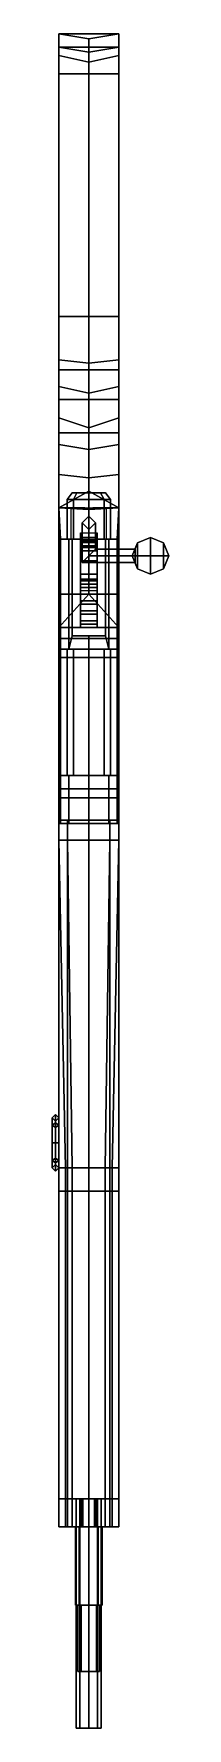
# Model space of a CAD drawing. Extents: x -0.2 to 0.5, y -10.2 to 0.
import ezdxf

# ---------------------------------------------------------------- set-up
doc = ezdxf.new("R2010")
doc.units = 0
doc.layers.add('RIFLE_MAS', color=7, linetype='CONTINUOUS')

msp = doc.modelspace()

# ---------------------------------------------------------------- linework, layer by layer
at = {"layer": 'RIFLE_MAS'}
for points in [[(-0.18, -0.16, -1.65), (-0.18, -1.73, -0.34), (-0.18, -0.03, -0.62), (-0.18, -0.11, -1.57)], [(-0.18, -0.11, -1.57), (-0.18, -0.03, -0.62), (0.18, -0.03, -0.62), (0.18, -0.11, -1.57)], [(-0.18, -0.03, -0.62), (0, -0.06, -0.57), (0, -0.06, -0.57), (0.18, -0.03, -0.62)], [(-0.18, -1.73, -0.34), (0, -1.73, -0.31), (0, -0.06, -0.57), (-0.18, -0.03, -0.62)], [(0, -1.73, -0.31), (0.18, -1.73, -0.34), (0.18, -0.03, -0.62), (0, -0.06, -0.57)], [(0.18, -1.73, -0.34), (0.18, -0.16, -1.65), (0.18, -0.11, -1.57), (0.18, -0.03, -0.62)], [(0, -0.2, -1.75), (-0.18, -0.16, -1.65), (-0.18, -0.11, -1.57), (0, -0.14, -1.68)], [(0.18, -0.11, -1.57), (0, -0.14, -1.68), (-0.18, -0.11, -1.57), (0.18, -0.11, -1.57)], [(-0.18, -0.27, -1.71), (-0.18, -1.99, -0.32), (-0.18, -1.73, -0.34), (-0.18, -0.16, -1.65)], [(0, -0.27, -1.77), (-0.18, -0.27, -1.71), (-0.18, -0.16, -1.65), (0, -0.2, -1.75)], [(0.18, -0.16, -1.65), (0, -0.2, -1.75), (0, -0.14, -1.68), (0.18, -0.11, -1.57)], [(0.18, -0.27, -1.71), (0, -0.27, -1.77), (0, -0.2, -1.75), (0.18, -0.16, -1.65)], [(0.18, -1.99, -0.32), (0.18, -0.27, -1.71), (0.18, -0.16, -1.65), (0.18, -1.73, -0.34)], [(-0.18, -2.05, -0.94), (-0.18, -2.15, -0.45), (-0.18, -1.99, -0.32), (-0.18, -0.27, -1.71)], [(0, -2.05, -1), (-0.18, -2.05, -0.94), (-0.18, -0.27, -1.71), (0, -0.27, -1.77)], [(0.18, -2.05, -0.94), (0, -2.05, -1), (0, -0.27, -1.77), (0.18, -0.27, -1.71)], [(0.18, -2.15, -0.45), (0.18, -2.05, -0.94), (0.18, -0.27, -1.71), (0.18, -1.99, -0.32)], [(-0.18, -1.99, -0.32), (0, -2.01, -0.29), (0, -1.73, -0.31), (-0.18, -1.73, -0.34)], [(0, -2.01, -0.29), (0.18, -1.99, -0.32), (0.18, -1.73, -0.34), (0, -1.73, -0.31)], [(-0.18, -2.15, -0.45), (0, -2.19, -0.41), (0, -2.01, -0.29), (-0.18, -1.99, -0.32)], [(0, -2.19, -0.41), (0.18, -2.15, -0.45), (0.18, -1.99, -0.32), (0, -2.01, -0.29)], [(-0.18, -2.34, -0.94), (-0.18, -2.23, -0.45), (-0.18, -2.15, -0.45), (-0.18, -2.05, -0.94)], [(0, -2.4, -0.97), (-0.18, -2.34, -0.94), (-0.18, -2.05, -0.94), (0, -2.05, -1)], [(0.18, -2.34, -0.94), (0, -2.4, -0.97), (0, -2.05, -1), (0.18, -2.05, -0.94)], [(0.18, -2.23, -0.45), (0.18, -2.34, -0.94), (0.18, -2.05, -0.94), (0.18, -2.15, -0.45)], [(-0.18, -2.23, -0.45), (0, -2.23, -0.41), (0, -2.19, -0.41), (-0.18, -2.15, -0.45)], [(-0.18, -2.68, -0.68), (-0.18, -2.43, -0.39), (-0.18, -2.23, -0.45), (-0.18, -2.5, -0.77)], [(-0.18, -2.5, -0.77), (-0.18, -2.23, -0.45), (-0.18, -2.23, -0.45), (-0.18, -2.34, -0.94)], [(-0.18, -2.43, -0.39), (0, -2.43, -0.33), (0, -2.23, -0.41), (-0.18, -2.23, -0.45)], [(0, -2.23, -0.41), (0.18, -2.23, -0.45), (0.18, -2.15, -0.45), (0, -2.19, -0.41)], [(0, -2.43, -0.33), (0.18, -2.43, -0.39), (0.18, -2.23, -0.45), (0, -2.23, -0.41)], [(0.18, -2.43, -0.39), (0.18, -2.68, -0.68), (0.18, -2.5, -0.77), (0.18, -2.23, -0.45)], [(0.18, -2.23, -0.45), (0.18, -2.5, -0.77), (0.18, -2.34, -0.94), (0.18, -2.23, -0.45)], [(0, -2.53, -0.8), (-0.18, -2.5, -0.77), (-0.18, -2.34, -0.94), (0, -2.4, -0.97)], [(0.18, -2.5, -0.77), (0, -2.53, -0.8), (0, -2.4, -0.97), (0.18, -2.34, -0.94)], [(-0.18, -2.88, -0.63), (-0.18, -2.88, -0.14), (-0.18, -2.43, -0.39), (-0.18, -2.68, -0.68)], [(-0.18, -2.88, -0.14), (0, -2.78, -0.16), (0, -2.43, -0.33), (-0.18, -2.43, -0.39)], [(0, -2.78, -0.16), (0.18, -2.88, -0.14), (0.18, -2.43, -0.39), (0, -2.43, -0.33)], [(0.18, -2.88, -0.14), (0.18, -2.88, -0.63), (0.18, -2.68, -0.68), (0.18, -2.43, -0.39)], [(0, -2.7, -0.71), (-0.18, -2.68, -0.68), (-0.18, -2.5, -0.77), (0, -2.53, -0.8)], [(0.18, -2.68, -0.68), (0, -2.7, -0.71), (0, -2.53, -0.8), (0.18, -2.5, -0.77)], [(0, -2.89, -0.67), (-0.18, -2.88, -0.63), (-0.18, -2.68, -0.68), (0, -2.7, -0.71)], [(0.18, -2.88, -0.63), (0, -2.89, -0.67), (0, -2.7, -0.71), (0.18, -2.68, -0.68)], [(-0.18, -2.88, -0.14), (0.18, -2.88, -0.14), (0, -2.78, -0.16), (-0.18, -2.88, -0.14)], [(-0.092, -2.83, -0.112), (-0.13, -2.83, -0.02), (-0.1, -2.79, -0.02), (-0.071, -2.79, -0.091)], [(-0.13, -2.83, -0.02), (-0.092, -2.83, 0.072), (-0.071, -2.79, 0.051), (-0.1, -2.79, -0.02)], [(-0.092, -2.83, 0.072), (-0.13, -2.83, -0.02), (-0.13, -3.07, -0.02), (-0.092, -3.07, 0.072)], [(-0.13, -2.83, -0.02), (-0.092, -2.83, -0.112), (-0.092, -3.07, -0.112), (-0.13, -3.07, -0.02)], [(-0.071, -2.79, -0.091), (-0.1, -2.79, -0.02), (-0.071, -2.79, 0.051), (0, -2.79, -0.12)], [(0, -2.83, -0.15), (-0.092, -2.83, -0.112), (-0.071, -2.79, -0.091), (0, -2.79, -0.12)], [(-0.092, -2.83, 0.072), (0, -2.83, 0.11), (0, -2.79, 0.08), (-0.071, -2.79, 0.051)], [(0, -2.83, 0.11), (-0.092, -2.83, 0.072), (-0.092, -3.07, 0.072), (0, -3.07, 0.11)], [(-0.092, -2.83, -0.112), (0, -2.83, -0.15), (0, -3.07, -0.15), (-0.092, -3.07, -0.112)], [(0, -2.79, -0.12), (-0.071, -2.79, 0.051), (0, -2.79, 0.08), (0.071, -2.79, -0.091)], [(0.092, -2.83, -0.112), (0, -2.83, -0.15), (0, -2.79, -0.12), (0.071, -2.79, -0.091)], [(0, -2.83, 0.11), (0.092, -2.83, 0.072), (0.071, -2.79, 0.051), (0, -2.79, 0.08)], [(0.071, -2.79, -0.091), (0, -2.79, 0.08), (0.071, -2.79, 0.051), (0.1, -2.79, -0.02)], [(0.092, -2.83, 0.072), (0, -2.83, 0.11), (0, -3.07, 0.11), (0.092, -3.07, 0.072)], [(0, -2.83, -0.15), (0.092, -2.83, -0.112), (0.092, -3.07, -0.112), (0, -3.07, -0.15)], [(0.13, -2.83, -0.02), (0.092, -2.83, -0.112), (0.071, -2.79, -0.091), (0.1, -2.79, -0.02)], [(0.092, -2.83, 0.072), (0.13, -2.83, -0.02), (0.1, -2.79, -0.02), (0.071, -2.79, 0.051)], [(0.13, -2.83, -0.02), (0.092, -2.83, 0.072), (0.092, -3.07, 0.072), (0.13, -3.07, -0.02)], [(0.092, -2.83, -0.112), (0.13, -2.83, -0.02), (0.13, -3.07, -0.02), (0.092, -3.07, -0.112)], [(-0.18, -3.5, -0.14), (-0.18, -3.6, -0.08), (-0.18, -2.88, -0.08), (-0.18, -2.88, -0.14)], [(-0.17, -3.07, -0.08), (-0.18, -2.88, -0.08), (-0.18, -4.76, -0.08), (-0.17, -4.76, -0.08)], [(-0.105, -3.07, -0.08), (-0.105, -2.88, -0.08), (-0.18, -2.88, -0.08), (-0.17, -3.07, -0.08)], [(-0.105, -2.88, -0.08), (-0.092, -2.88, -0.112), (-0.18, -2.88, -0.14), (-0.18, -2.88, -0.08)], [(-0.092, -2.88, -0.112), (-0.024, -2.88, -0.14), (-0.18, -2.88, -0.14)], [(-0.18, -3.4, -0.56), (-0.18, -3.5, -0.14), (-0.18, -2.88, -0.14), (-0.18, -2.88, -0.63)], [(0, -3.4, -0.59), (-0.18, -3.4, -0.56), (-0.18, -2.88, -0.63), (0, -2.89, -0.67)], [(-0.04, -3.21, 0.27), (0, -3.17, 0.31), (0, -2.93, 0.31), (-0.04, -2.97, 0.27)], [(0, -2.93, 0.11), (-0.04, -2.97, 0.08), (-0.04, -2.97, 0.27), (0, -2.93, 0.31)], [(0.18, -3.4, -0.56), (0, -3.4, -0.59), (0, -2.89, -0.67), (0.18, -2.88, -0.63)], [(0, -3.17, 0.31), (0.04, -3.13, 0.27), (0.04, -2.97, 0.27), (0, -2.93, 0.31)], [(0.04, -2.97, 0.08), (0, -2.93, 0.11), (0, -2.93, 0.31), (0.04, -2.97, 0.27)], [(0.092, -2.88, -0.112), (0.18, -2.88, -0.14), (0.024, -2.88, -0.14)], [(0.18, -2.88, -0.08), (0.18, -2.88, -0.14), (0.092, -2.88, -0.112), (0.105, -2.88, -0.08)], [(0.17, -3.07, -0.08), (0.18, -2.88, -0.08), (0.105, -2.88, -0.08), (0.105, -3.07, -0.08)], [(0.18, -2.88, -0.08), (0.17, -3.07, -0.08), (0.17, -4.76, -0.08), (0.18, -4.76, -0.08)], [(0.18, -3.6, -0.08), (0.18, -3.5, -0.14), (0.18, -2.88, -0.14), (0.18, -2.88, -0.08)], [(0.18, -3.5, -0.14), (0.18, -3.4, -0.56), (0.18, -2.88, -0.63), (0.18, -2.88, -0.14)], [(-0.05, -3.06, -0.62), (-0.05, -3.03, -0.62), (-0.05, -3.08, -0.69), (-0.05, -3.11, -0.69)], [(-0.05, -3.08, -0.69), (-0.05, -3.03, -0.62), (0.05, -3.03, -0.62), (0.05, -3.08, -0.69)], [(0, -3.17, 0.23), (-0.04, -3.21, 0.27), (-0.04, -2.97, 0.27), (0, -3.01, 0.23)], [(-0.04, -2.97, 0.08), (0, -3.01, 0.11), (0, -3.01, 0.23), (-0.04, -2.97, 0.27)], [(0.04, -3.13, 0.27), (0, -3.17, 0.23), (0, -3.01, 0.23), (0.04, -2.97, 0.27)], [(0, -3.01, 0.11), (0.04, -2.97, 0.08), (0.04, -2.97, 0.27), (0, -3.01, 0.23)], [(0.05, -3.08, -0.69), (0.05, -3.03, -0.62), (0.05, -3.06, -0.62), (0.05, -3.11, -0.69)], [(-0.12, -3.07, 0.09), (-0.17, -3.07, -0.02), (-0.17, -3.73, -0.02), (-0.12, -3.73, 0.09)], [(-0.17, -3.07, -0.02), (-0.17, -3.07, -0.08), (-0.17, -4.76, -0.08), (-0.17, -4.78, -0.02)], [(-0.092, -3.07, 0.072), (-0.13, -3.07, -0.02), (-0.17, -3.07, -0.02), (-0.12, -3.07, 0.09)], [(-0.13, -3.07, -0.02), (-0.105, -3.07, -0.08), (-0.17, -3.07, -0.08), (-0.17, -3.07, -0.02)], [(-0.1, -3.07, 0.099), (-0.12, -3.07, 0.09), (-0.12, -3.73, 0.09), (-0.1, -3.65, 0.099)], [(0, -3.07, 0.11), (-0.092, -3.07, 0.072), (-0.12, -3.07, 0.09), (0, -3.07, 0.14)], [(0.1, -3.07, 0.21), (-0.1, -3.07, 0.21), (-0.1, -3.65, 0.21), (0.1, -3.65, 0.21)], [(-0.1, -3.07, 0.21), (-0.1, -3.07, 0.099), (-0.1, -3.65, 0.099), (-0.1, -3.65, 0.21)], [(0, -3.07, 0.14), (-0.1, -3.07, 0.099), (-0.1, -3.07, 0.21), (0.1, -3.07, 0.21)], [(0.05, -3.11, -0.69), (0.05, -3.06, -0.62), (-0.05, -3.06, -0.62), (-0.05, -3.11, -0.69)], [(-0.05, -3.09, -0.72), (-0.05, -3.08, -0.69), (0.05, -3.08, -0.69), (0.05, -3.09, -0.72)], [(-0.05, -3.11, -0.69), (-0.05, -3.08, -0.69), (-0.05, -3.09, -0.72), (-0.05, -3.12, -0.72)], [(-0.05, -3.12, -0.72), (-0.05, -3.09, -0.72), (-0.05, -3.11, -0.8), (-0.05, -3.14, -0.8)], [(-0.05, -3.11, -0.8), (-0.05, -3.09, -0.72), (0.05, -3.09, -0.72), (0.05, -3.11, -0.8)], [(-0.05, -3.14, -0.8), (-0.05, -3.11, -0.8), (-0.05, -3.2, -0.86), (-0.05, -3.2, -0.84)], [(-0.05, -3.2, -0.86), (-0.05, -3.11, -0.8), (0.05, -3.11, -0.8), (0.05, -3.2, -0.86)], [(0.05, -3.12, -0.72), (0.05, -3.11, -0.69), (-0.05, -3.11, -0.69), (-0.05, -3.12, -0.72)], [(0.05, -3.14, -0.8), (0.05, -3.12, -0.72), (-0.05, -3.12, -0.72), (-0.05, -3.14, -0.8)], [(0.05, -3.2, -0.84), (0.05, -3.14, -0.8), (-0.05, -3.14, -0.8), (-0.05, -3.2, -0.84)], [(0.092, -3.07, 0.072), (0, -3.07, 0.11), (0, -3.07, 0.14), (0.12, -3.07, 0.09)], [(0.1, -3.07, 0.099), (0, -3.07, 0.14), (0, -3.07, 0.14), (0.1, -3.07, 0.21)], [(0.277, -3.17, 0.31), (0.277, -3.13, 0.27), (0.04, -3.13, 0.27), (0, -3.17, 0.31)], [(0.277, -3.13, 0.27), (0.277, -3.17, 0.23), (0, -3.17, 0.23), (0.04, -3.13, 0.27)], [(0.05, -3.09, -0.72), (0.05, -3.08, -0.69), (0.05, -3.11, -0.69), (0.05, -3.12, -0.72)], [(0.05, -3.11, -0.8), (0.05, -3.09, -0.72), (0.05, -3.12, -0.72), (0.05, -3.14, -0.8)], [(0.05, -3.2, -0.86), (0.05, -3.11, -0.8), (0.05, -3.14, -0.8), (0.05, -3.2, -0.84)], [(0.13, -3.07, -0.02), (0.092, -3.07, 0.072), (0.12, -3.07, 0.09), (0.17, -3.07, -0.02)], [(0.12, -3.07, 0.09), (0.1, -3.07, 0.099), (0.1, -3.65, 0.099), (0.12, -3.73, 0.09)], [(0.1, -3.07, 0.099), (0.1, -3.07, 0.21), (0.1, -3.65, 0.21), (0.1, -3.65, 0.099)], [(0.17, -3.07, -0.02), (0.17, -3.07, -0.08), (0.105, -3.07, -0.08), (0.13, -3.07, -0.02)], [(0.17, -3.07, -0.02), (0.12, -3.07, 0.09), (0.12, -3.73, 0.09), (0.17, -3.73, -0.02)], [(0.17, -3.07, -0.08), (0.17, -3.07, -0.02), (0.17, -4.78, -0.02), (0.17, -4.76, -0.08)], [(0.26, -3.17, 0.27), (0.292, -3.092, 0.27), (0.292, -3.17, 0.192), (0.26, -3.17, 0.27)], [(0.26, -3.17, 0.27), (0.292, -3.17, 0.348), (0.292, -3.092, 0.27), (0.26, -3.17, 0.27)], [(0.292, -3.092, 0.27), (0.37, -3.06, 0.27), (0.37, -3.17, 0.16), (0.292, -3.17, 0.192)], [(0.292, -3.17, 0.348), (0.37, -3.17, 0.38), (0.37, -3.06, 0.27), (0.292, -3.092, 0.27)], [(0.37, -3.06, 0.27), (0.448, -3.092, 0.27), (0.448, -3.17, 0.192), (0.37, -3.17, 0.16)], [(0.37, -3.17, 0.38), (0.448, -3.17, 0.348), (0.448, -3.092, 0.27), (0.37, -3.06, 0.27)], [(0.448, -3.092, 0.27), (0.48, -3.17, 0.27), (0.48, -3.17, 0.27), (0.448, -3.17, 0.192)], [(0.448, -3.17, 0.348), (0.48, -3.17, 0.27), (0.48, -3.17, 0.27), (0.448, -3.092, 0.27)], [(-0.05, -3.2, -0.84), (-0.05, -3.2, -0.86), (-0.05, -3.46, -0.86), (-0.05, -3.44, -0.84)], [(0.05, -3.44, -0.84), (0.05, -3.2, -0.84), (-0.05, -3.2, -0.84), (-0.05, -3.44, -0.84)], [(-0.05, -3.46, -0.86), (-0.05, -3.2, -0.86), (0.05, -3.2, -0.86), (0.05, -3.46, -0.86)], [(0.277, -3.21, 0.27), (0.277, -3.17, 0.31), (0, -3.17, 0.31), (-0.04, -3.21, 0.27)], [(0.277, -3.17, 0.23), (0.277, -3.21, 0.27), (-0.04, -3.21, 0.27), (0, -3.17, 0.23)], [(0.05, -3.46, -0.86), (0.05, -3.2, -0.86), (0.05, -3.2, -0.84), (0.05, -3.44, -0.84)], [(0.26, -3.17, 0.27), (0.292, -3.17, 0.192), (0.292, -3.248, 0.27), (0.26, -3.17, 0.27)], [(0.26, -3.17, 0.27), (0.292, -3.248, 0.27), (0.292, -3.17, 0.348), (0.26, -3.17, 0.27)], [(0.292, -3.17, 0.192), (0.37, -3.17, 0.16), (0.37, -3.28, 0.27), (0.292, -3.248, 0.27)], [(0.292, -3.248, 0.27), (0.37, -3.28, 0.27), (0.37, -3.17, 0.38), (0.292, -3.17, 0.348)], [(0.37, -3.17, 0.16), (0.448, -3.17, 0.192), (0.448, -3.248, 0.27), (0.37, -3.28, 0.27)], [(0.37, -3.28, 0.27), (0.448, -3.248, 0.27), (0.448, -3.17, 0.348), (0.37, -3.17, 0.38)], [(0.448, -3.17, 0.192), (0.48, -3.17, 0.27), (0.48, -3.17, 0.27), (0.448, -3.248, 0.27)], [(0.448, -3.248, 0.27), (0.48, -3.17, 0.27), (0.48, -3.17, 0.27), (0.448, -3.17, 0.348)], [(-0.05, -3.31, -0.81), (-0.05, -3.28, -0.74), (0.05, -3.28, -0.74), (0.05, -3.31, -0.81)], [(-0.05, -3.32, -0.74), (-0.05, -3.28, -0.74), (-0.05, -3.31, -0.81), (-0.05, -3.34, -0.79)], [(-0.05, -3.32, -0.68), (-0.05, -3.28, -0.67), (-0.05, -3.28, -0.74), (-0.05, -3.32, -0.74)], [(-0.05, -3.28, -0.74), (-0.05, -3.28, -0.67), (0.05, -3.28, -0.67), (0.05, -3.28, -0.74)], [(-0.05, -3.28, -0.67), (-0.05, -3.32, -0.57), (0.05, -3.32, -0.57), (0.05, -3.28, -0.67)], [(-0.05, -3.38, -0.57), (-0.05, -3.32, -0.57), (-0.05, -3.28, -0.67), (-0.05, -3.32, -0.68)], [(-0.05, -3.34, -0.79), (-0.05, -3.31, -0.81), (-0.05, -3.36, -0.83), (-0.05, -3.36, -0.82)], [(-0.05, -3.36, -0.83), (-0.05, -3.31, -0.81), (0.05, -3.31, -0.81), (0.05, -3.36, -0.83)], [(0.05, -3.34, -0.79), (0.05, -3.32, -0.74), (-0.05, -3.32, -0.74), (-0.05, -3.34, -0.79)], [(0.05, -3.32, -0.74), (0.05, -3.32, -0.68), (-0.05, -3.32, -0.68), (-0.05, -3.32, -0.74)], [(0.05, -3.32, -0.68), (0.05, -3.38, -0.57), (-0.05, -3.38, -0.57), (-0.05, -3.32, -0.68)], [(0.05, -3.36, -0.82), (0.05, -3.34, -0.79), (-0.05, -3.34, -0.79), (-0.05, -3.36, -0.82)], [(-0.05, -3.36, -0.82), (-0.05, -3.36, -0.83), (0.05, -3.36, -0.83), (0.05, -3.36, -0.82)], [(0.05, -3.31, -0.81), (0.05, -3.28, -0.74), (0.05, -3.32, -0.74), (0.05, -3.34, -0.79)], [(0.05, -3.28, -0.74), (0.05, -3.28, -0.67), (0.05, -3.32, -0.68), (0.05, -3.32, -0.74)], [(0.05, -3.28, -0.67), (0.05, -3.32, -0.57), (0.05, -3.38, -0.57), (0.05, -3.32, -0.68)], [(0.05, -3.36, -0.83), (0.05, -3.31, -0.81), (0.05, -3.34, -0.79), (0.05, -3.36, -0.82)], [(-0.18, -3.6, -0.56), (-0.18, -3.6, -0.24), (-0.18, -3.5, -0.14), (-0.18, -3.4, -0.56)], [(0.18, -3.6, -0.56), (-0.18, -3.6, -0.56), (0, -3.4, -0.59)], [(-0.18, -3.6, -0.56), (-0.18, -3.4, -0.56), (0, -3.4, -0.59)], [(-0.05, -3.44, -0.84), (-0.05, -3.46, -0.86), (-0.05, -3.52, -0.84), (-0.05, -3.5, -0.83)], [(0.05, -3.5, -0.83), (0.05, -3.44, -0.84), (-0.05, -3.44, -0.84), (-0.05, -3.5, -0.83)], [(-0.05, -3.52, -0.84), (-0.05, -3.46, -0.86), (0.05, -3.46, -0.86), (0.05, -3.52, -0.84)], [(0.18, -3.6, -0.56), (0, -3.4, -0.59), (0.18, -3.4, -0.56)], [(0.05, -3.52, -0.84), (0.05, -3.46, -0.86), (0.05, -3.44, -0.84), (0.05, -3.5, -0.83)], [(0.18, -3.6, -0.24), (0.18, -3.6, -0.56), (0.18, -3.4, -0.56), (0.18, -3.5, -0.14)], [(-0.18, -4.76, -0.08), (-0.18, -3.6, -0.08), (-0.18, -3.5, -0.14), (-0.18, -3.6, -0.24)], [(0.05, -3.56, -0.78), (0.05, -3.5, -0.83), (-0.05, -3.5, -0.83), (-0.05, -3.56, -0.78)], [(-0.05, -3.5, -0.83), (-0.05, -3.52, -0.84), (-0.05, -3.58, -0.79), (-0.05, -3.56, -0.78)], [(-0.05, -3.58, -0.79), (-0.05, -3.52, -0.84), (0.05, -3.52, -0.84), (0.05, -3.58, -0.79)], [(-0.05, -3.56, -0.78), (-0.05, -3.58, -0.79), (-0.05, -3.6, -0.73), (-0.05, -3.58, -0.72)], [(0.05, -3.58, -0.72), (0.05, -3.56, -0.78), (-0.05, -3.56, -0.78), (-0.05, -3.58, -0.72)], [(0.05, -3.58, -0.79), (0.05, -3.52, -0.84), (0.05, -3.5, -0.83), (0.05, -3.56, -0.78)], [(0.05, -3.6, -0.73), (0.05, -3.58, -0.79), (0.05, -3.56, -0.78), (0.05, -3.58, -0.72)], [(0.18, -3.6, -0.08), (0.18, -4.76, -0.08), (0.18, -3.6, -0.24), (0.18, -3.5, -0.14)], [(-0.18, -4.76, -0.47), (-0.18, -4.76, -0.08), (-0.18, -3.6, -0.24), (-0.18, -3.6, -0.56)], [(0.18, -3.666, -0.555), (-0.18, -3.666, -0.555), (-0.18, -3.6, -0.56), (0.18, -3.6, -0.56)], [(0.18, -3.78, -0.59), (-0.18, -3.78, -0.59), (-0.18, -3.666, -0.555), (0.18, -3.666, -0.555)], [(-0.18, -4.57, -0.52), (-0.18, -4.625, -0.48), (-0.18, -3.666, -0.555), (-0.18, -3.78, -0.59)], [(-0.12, -3.73, 0.09), (0, -3.73, 0.14), (0, -3.65, 0.14), (-0.1, -3.65, 0.099)], [(0.1, -3.65, 0.099), (0.1, -3.65, 0.21), (-0.1, -3.65, 0.21), (0, -3.65, 0.14)], [(0, -3.65, 0.14), (-0.1, -3.65, 0.21), (-0.1, -3.65, 0.21), (-0.1, -3.65, 0.099)], [(-0.05, -3.58, -0.72), (-0.05, -3.6, -0.73), (-0.05, -3.6, -0.56), (-0.05, -3.58, -0.56)], [(0.05, -3.58, -0.56), (0.05, -3.58, -0.72), (-0.05, -3.58, -0.72), (-0.05, -3.58, -0.56)], [(-0.05, -3.6, -0.73), (-0.05, -3.58, -0.79), (0.05, -3.58, -0.79), (0.05, -3.6, -0.73)], [(-0.05, -3.6, -0.56), (-0.05, -3.6, -0.73), (0.05, -3.6, -0.73), (0.05, -3.6, -0.56)], [(0, -3.73, 0.14), (0.12, -3.73, 0.09), (0.1, -3.65, 0.099), (0, -3.65, 0.14)], [(0.05, -3.6, -0.56), (0.05, -3.6, -0.73), (0.05, -3.58, -0.72), (0.05, -3.58, -0.56)], [(0.18, -4.76, -0.08), (0.18, -4.76, -0.47), (0.18, -3.6, -0.56), (0.18, -3.6, -0.24)], [(0.18, -4.625, -0.48), (0.18, -4.57, -0.52), (0.18, -3.78, -0.59), (0.18, -3.666, -0.555)], [(-0.13, -3.73, -0.02), (-0.17, -3.73, -0.02), (-0.17, -4.49, -0.02), (-0.13, -4.49, -0.02)], [(-0.13, -3.73, -0.02), (-0.092, -3.73, 0.072), (-0.12, -3.73, 0.09), (-0.17, -3.73, -0.02)], [(-0.092, -3.73, 0.072), (-0.13, -3.73, -0.02), (-0.13, -4.49, -0.02), (-0.092, -4.49, 0.072)], [(-0.092, -3.73, 0.072), (0, -3.73, 0.11), (0, -3.73, 0.14), (-0.12, -3.73, 0.09)], [(0, -3.73, 0.11), (-0.092, -3.73, 0.072), (-0.092, -4.49, 0.072), (0, -4.49, 0.11)], [(0.092, -3.73, 0.072), (0, -3.73, 0.11), (0, -4.49, 0.11), (0.092, -4.49, 0.072)], [(0, -3.73, 0.11), (0.092, -3.73, 0.072), (0.12, -3.73, 0.09), (0, -3.73, 0.14)], [(0.13, -3.73, -0.02), (0.092, -3.73, 0.072), (0.092, -4.49, 0.072), (0.13, -4.49, -0.02)], [(0.092, -3.73, 0.072), (0.13, -3.73, -0.02), (0.17, -3.73, -0.02), (0.12, -3.73, 0.09)], [(0.17, -3.73, -0.02), (0.13, -3.73, -0.02), (0.13, -4.49, -0.02), (0.17, -4.49, -0.02)], [(0.18, -4.57, -0.52), (-0.18, -4.57, -0.52), (-0.18, -3.78, -0.59), (0.18, -3.78, -0.59)], [(0.18, -4.625, -0.48), (-0.18, -4.625, -0.48), (-0.18, -4.57, -0.52), (0.18, -4.57, -0.52)], [(-0.12, -4.49, 0.09), (-0.17, -4.49, -0.02), (-0.17, -4.78, -0.02), (-0.12, -4.78, 0.09)], [(-0.092, -4.49, 0.072), (-0.13, -4.49, -0.02), (-0.17, -4.49, -0.02), (-0.12, -4.49, 0.09)], [(0, -4.49, 0.14), (-0.12, -4.49, 0.09), (-0.12, -4.78, 0.09), (0, -4.78, 0.14)], [(0, -4.49, 0.11), (-0.092, -4.49, 0.072), (-0.12, -4.49, 0.09), (0, -4.49, 0.14)], [(0.12, -4.49, 0.09), (0, -4.49, 0.14), (0, -4.78, 0.14), (0.12, -4.78, 0.09)], [(0.092, -4.49, 0.072), (0, -4.49, 0.11), (0, -4.49, 0.14), (0.12, -4.49, 0.09)], [(0.13, -4.49, -0.02), (0.092, -4.49, 0.072), (0.12, -4.49, 0.09), (0.17, -4.49, -0.02)], [(0.17, -4.49, -0.02), (0.12, -4.49, 0.09), (0.12, -4.78, 0.09), (0.17, -4.78, -0.02)], [(0.18, -4.76, -0.47), (-0.18, -4.76, -0.47), (-0.18, -4.625, -0.48), (0.18, -4.625, -0.48)], [(-0.127, -4.88, -0.417), (-0.18, -4.88, -0.29), (-0.18, -4.76, -0.29), (-0.127, -4.76, -0.417)], [(-0.18, -4.88, -0.29), (-0.18, -4.88, 0.01), (-0.18, -4.76, -0.03), (-0.18, -4.76, -0.29)], [(-0.18, -4.88, 0.01), (-0.18, -4.88, 0.01), (-0.18, -4.78, 0.01), (-0.18, -4.76, -0.03)], [(0, -4.76, -0.47), (-0.127, -4.76, -0.417), (-0.18, -4.76, -0.47)], [(-0.127, -4.76, -0.417), (-0.18, -4.76, -0.29), (-0.18, -4.76, -0.47)], [(-0.127, -4.78, 0.137), (-0.18, -4.78, 0.01), (-0.18, -4.88, 0.01), (-0.127, -4.88, 0.137)], [(-0.12, -4.78, 0.09), (-0.17, -4.78, -0.02), (-0.18, -4.78, 0.01), (-0.127, -4.78, 0.137)], [(0, -4.88, -0.47), (-0.127, -4.88, -0.417), (-0.127, -4.76, -0.417), (0, -4.76, -0.47)], [(0, -4.78, 0.19), (-0.127, -4.78, 0.137), (-0.127, -4.88, 0.137), (0, -4.88, 0.19)], [(0, -4.78, 0.14), (-0.12, -4.78, 0.09), (-0.127, -4.78, 0.137), (0, -4.78, 0.19)], [(0.127, -4.88, -0.417), (0, -4.88, -0.47), (0, -4.76, -0.47), (0.127, -4.76, -0.417)], [(0.18, -4.76, -0.47), (0.127, -4.76, -0.417), (0, -4.76, -0.47)], [(0.127, -4.78, 0.137), (0, -4.78, 0.19), (0, -4.88, 0.19), (0.127, -4.88, 0.137)], [(0.12, -4.78, 0.09), (0, -4.78, 0.14), (0, -4.78, 0.19), (0.127, -4.78, 0.137)], [(0.17, -4.78, -0.02), (0.12, -4.78, 0.09), (0.127, -4.78, 0.137), (0.18, -4.78, 0.01)], [(0.18, -4.88, -0.29), (0.127, -4.88, -0.417), (0.127, -4.76, -0.417), (0.18, -4.76, -0.29)], [(0.18, -4.76, -0.47), (0.18, -4.76, -0.29), (0.127, -4.76, -0.417)], [(0.18, -4.78, 0.01), (0.127, -4.78, 0.137), (0.127, -4.88, 0.137), (0.18, -4.88, 0.01)], [(0.18, -4.88, 0.01), (0.18, -4.88, -0.29), (0.18, -4.76, -0.29), (0.18, -4.76, -0.03)], [(0.18, -4.88, 0.01), (0.18, -4.88, 0.01), (0.18, -4.76, -0.03), (0.18, -4.78, 0.01)], [(-0.127, -4.88, 0.137), (-0.18, -4.88, 0.01), (-0.14, -6.85, 0.01), (-0.099, -6.85, 0.109)], [(-0.127, -6.85, -0.297), (-0.18, -6.85, -0.17), (-0.18, -4.88, -0.29), (-0.127, -4.88, -0.417)], [(-0.18, -6.85, -0.17), (-0.14, -6.85, 0.01), (-0.18, -4.88, 0.01), (-0.18, -4.88, -0.29)], [(0, -4.88, 0.19), (-0.127, -4.88, 0.137), (-0.099, -6.85, 0.109), (0, -6.85, 0.15)], [(0, -6.85, -0.35), (-0.127, -6.85, -0.297), (-0.127, -4.88, -0.417), (0, -4.88, -0.47)], [(0.127, -4.88, 0.137), (0, -4.88, 0.19), (0, -6.85, 0.15), (0.099, -6.85, 0.109)], [(0.127, -6.85, -0.297), (0, -6.85, -0.35), (0, -4.88, -0.47), (0.127, -4.88, -0.417)], [(0.18, -4.88, 0.01), (0.127, -4.88, 0.137), (0.099, -6.85, 0.109), (0.14, -6.85, 0.01)], [(0.18, -6.85, -0.17), (0.127, -6.85, -0.297), (0.127, -4.88, -0.417), (0.18, -4.88, -0.29)], [(0.14, -6.85, 0.01), (0.18, -6.85, -0.17), (0.18, -4.88, -0.29), (0.18, -4.88, 0.01)], [(-0.2, -6.58, -0.18), (-0.22, -6.594, -0.166), (-0.22, -6.55, -0.06), (-0.2, -6.53, -0.06)], [(-0.2, -6.53, -0.06), (-0.22, -6.55, -0.06), (-0.22, -6.594, 0.046), (-0.2, -6.58, 0.06)], [(-0.22, -6.594, -0.166), (-0.2, -6.608, -0.152), (-0.2, -6.57, -0.06), (-0.22, -6.55, -0.06)], [(-0.22, -6.55, -0.06), (-0.2, -6.57, -0.06), (-0.2, -6.608, 0.032), (-0.22, -6.594, 0.046)], [(-0.2, -6.7, -0.23), (-0.22, -6.7, -0.21), (-0.22, -6.594, -0.166), (-0.2, -6.58, -0.18)], [(-0.2, -6.58, 0.06), (-0.22, -6.594, 0.046), (-0.22, -6.7, 0.09), (-0.2, -6.7, 0.11)], [(-0.22, -6.7, -0.21), (-0.2, -6.7, -0.19), (-0.2, -6.608, -0.152), (-0.22, -6.594, -0.166)], [(-0.22, -6.594, 0.046), (-0.2, -6.608, 0.032), (-0.2, -6.7, 0.07), (-0.22, -6.7, 0.09)], [(-0.18, -6.594, -0.166), (-0.2, -6.58, -0.18), (-0.2, -6.53, -0.06), (-0.18, -6.55, -0.06)], [(-0.18, -6.55, -0.06), (-0.2, -6.53, -0.06), (-0.2, -6.58, 0.06), (-0.18, -6.594, 0.046)], [(-0.2, -6.608, -0.152), (-0.18, -6.594, -0.166), (-0.18, -6.55, -0.06), (-0.2, -6.57, -0.06)], [(-0.2, -6.57, -0.06), (-0.18, -6.55, -0.06), (-0.18, -6.594, 0.046), (-0.2, -6.608, 0.032)], [(-0.18, -6.7, -0.21), (-0.2, -6.7, -0.23), (-0.2, -6.58, -0.18), (-0.18, -6.594, -0.166)], [(-0.18, -6.594, 0.046), (-0.2, -6.58, 0.06), (-0.2, -6.7, 0.11), (-0.18, -6.7, 0.09)], [(-0.2, -6.7, -0.19), (-0.18, -6.7, -0.21), (-0.18, -6.594, -0.166), (-0.2, -6.608, -0.152)], [(-0.2, -6.608, 0.032), (-0.18, -6.594, 0.046), (-0.18, -6.7, 0.09), (-0.2, -6.7, 0.07)], [(-0.22, -6.806, -0.166), (-0.2, -6.792, -0.152), (-0.2, -6.7, -0.19), (-0.22, -6.7, -0.21)], [(-0.2, -6.82, -0.18), (-0.22, -6.806, -0.166), (-0.22, -6.7, -0.21), (-0.2, -6.7, -0.23)], [(-0.22, -6.7, 0.09), (-0.2, -6.7, 0.07), (-0.2, -6.792, 0.032), (-0.22, -6.806, 0.046)], [(-0.2, -6.7, 0.11), (-0.22, -6.7, 0.09), (-0.22, -6.806, 0.046), (-0.2, -6.82, 0.06)], [(-0.2, -6.792, -0.152), (-0.18, -6.806, -0.166), (-0.18, -6.7, -0.21), (-0.2, -6.7, -0.19)], [(-0.18, -6.806, -0.166), (-0.2, -6.82, -0.18), (-0.2, -6.7, -0.23), (-0.18, -6.7, -0.21)], [(-0.2, -6.7, 0.07), (-0.18, -6.7, 0.09), (-0.18, -6.806, 0.046), (-0.2, -6.792, 0.032)], [(-0.18, -6.7, 0.09), (-0.2, -6.7, 0.11), (-0.2, -6.82, 0.06), (-0.18, -6.806, 0.046)], [(-0.22, -6.85, -0.06), (-0.2, -6.83, -0.06), (-0.2, -6.792, -0.152), (-0.22, -6.806, -0.166)], [(-0.22, -6.806, 0.046), (-0.2, -6.792, 0.032), (-0.2, -6.83, -0.06), (-0.22, -6.85, -0.06)], [(-0.2, -6.87, -0.06), (-0.22, -6.85, -0.06), (-0.22, -6.806, -0.166), (-0.2, -6.82, -0.18)], [(-0.2, -6.82, 0.06), (-0.22, -6.806, 0.046), (-0.22, -6.85, -0.06), (-0.2, -6.87, -0.06)], [(-0.2, -6.83, -0.06), (-0.18, -6.85, -0.06), (-0.18, -6.806, -0.166), (-0.2, -6.792, -0.152)], [(-0.2, -6.792, 0.032), (-0.18, -6.806, 0.046), (-0.18, -6.85, -0.06), (-0.2, -6.83, -0.06)], [(-0.18, -6.85, -0.06), (-0.2, -6.87, -0.06), (-0.2, -6.82, -0.18), (-0.18, -6.806, -0.166)], [(-0.18, -6.806, 0.046), (-0.2, -6.82, 0.06), (-0.2, -6.87, -0.06), (-0.18, -6.85, -0.06)], [(-0.18, -6.85, -0.17), (-0.127, -6.85, -0.297), (-0.127, -6.99, -0.297), (-0.18, -6.99, -0.17)], [(-0.14, -6.85, 0.01), (-0.18, -6.85, -0.17), (-0.18, -6.99, -0.17), (-0.14, -6.99, 0.01)], [(-0.099, -6.85, 0.109), (-0.14, -6.85, 0.01), (-0.14, -6.99, 0.01), (-0.099, -6.99, 0.109)], [(-0.127, -6.85, -0.297), (0, -6.85, -0.35), (0, -6.99, -0.35), (-0.127, -6.99, -0.297)], [(0, -6.85, 0.15), (-0.099, -6.85, 0.109), (-0.099, -6.99, 0.109), (0, -6.99, 0.15)], [(0, -6.85, -0.35), (0.127, -6.85, -0.297), (0.127, -6.99, -0.297), (0, -6.99, -0.35)], [(0.099, -6.85, 0.109), (0, -6.85, 0.15), (0, -6.99, 0.15), (0.099, -6.99, 0.109)], [(0.14, -6.85, 0.01), (0.099, -6.85, 0.109), (0.099, -6.99, 0.109), (0.14, -6.99, 0.01)], [(0.127, -6.85, -0.297), (0.18, -6.85, -0.17), (0.18, -6.99, -0.17), (0.127, -6.99, -0.297)], [(0.18, -6.85, -0.17), (0.14, -6.85, 0.01), (0.14, -6.99, 0.01), (0.18, -6.99, -0.17)], [(-0.18, -6.99, -0.17), (-0.127, -6.99, -0.297), (-0.127, -8.84, -0.267), (-0.18, -8.84, -0.14)], [(-0.14, -6.99, 0.01), (-0.18, -6.99, -0.17), (-0.18, -8.84, -0.14), (-0.14, -8.84)], [(-0.099, -6.99, 0.109), (-0.14, -6.99, 0.01), (-0.14, -8.84), (-0.099, -8.84, 0.099)], [(-0.127, -6.99, -0.297), (0, -6.99, -0.35), (0, -8.84, -0.32), (-0.127, -8.84, -0.267)], [(0, -6.99, 0.15), (-0.099, -6.99, 0.109), (-0.099, -8.84, 0.099), (0, -8.84, 0.14)], [(0.099, -6.99, 0.109), (0, -6.99, 0.15), (0, -8.84, 0.14), (0.099, -8.84, 0.099)], [(0, -6.99, -0.35), (0.127, -6.99, -0.297), (0.127, -8.84, -0.267), (0, -8.84, -0.32)], [(0.14, -6.99, 0.01), (0.099, -6.99, 0.109), (0.099, -8.84, 0.099), (0.14, -8.84)], [(0.127, -6.99, -0.297), (0.18, -6.99, -0.17), (0.18, -8.84, -0.14), (0.127, -8.84, -0.267)], [(0.18, -6.99, -0.17), (0.14, -6.99, 0.01), (0.14, -8.84), (0.18, -8.84, -0.14)], [(-0.14, -8.84), (-0.18, -8.84, -0.14), (-0.18, -9.01, -0.14), (-0.14, -9.01)], [(-0.18, -8.84, -0.14), (-0.127, -8.84, -0.267), (-0.127, -9.01, -0.267), (-0.18, -9.01, -0.14)], [(-0.099, -8.84, 0.099), (-0.14, -8.84), (-0.14, -9.01), (-0.099, -9.01, 0.099)], [(-0.127, -8.84, -0.267), (0, -8.84, -0.32), (0, -9.01, -0.32), (-0.127, -9.01, -0.267)], [(-0.04, -8.84, 0.123), (-0.099, -8.84, 0.099), (-0.099, -9.01, 0.099), (-0.04, -9.01, 0.123)], [(-0.053, -8.84, 0.343), (-0.075, -8.84, 0.29), (-0.075, -9.01, 0.29), (-0.053, -9.01, 0.343)], [(-0.075, -8.84, 0.29), (-0.053, -8.84, 0.237), (-0.053, -9.01, 0.237), (-0.075, -9.01, 0.29)], [(-0.053, -8.84, 0.237), (-0.075, -8.84, 0.29), (-0.05, -8.84, 0.29), (-0.035, -8.84, 0.255)], [(-0.075, -8.84, 0.29), (-0.053, -8.84, 0.343), (-0.035, -8.84, 0.325), (-0.05, -8.84, 0.29)], [(0, -8.84, 0.365), (-0.053, -8.84, 0.343), (-0.053, -9.01, 0.343), (0, -9.01, 0.365)], [(-0.053, -8.84, 0.237), (-0.04, -8.84, 0.232), (-0.04, -9.01, 0.232), (-0.053, -9.01, 0.237)], [(-0.04, -8.84, 0.232), (-0.053, -8.84, 0.237), (-0.035, -8.84, 0.255), (0, -8.84, 0.24)], [(-0.053, -8.84, 0.343), (0, -8.84, 0.365), (0, -8.84, 0.34), (-0.035, -8.84, 0.325)], [(-0.05, -8.84, 0.29), (-0.035, -8.84, 0.325), (-0.035, -9.01, 0.325), (-0.05, -9.01, 0.29)], [(-0.035, -8.84, 0.255), (-0.05, -8.84, 0.29), (-0.05, -9.01, 0.29), (-0.035, -9.01, 0.255)], [(-0.04, -8.84, 0.232), (-0.04, -8.84, 0.123), (-0.04, -9.01, 0.123), (-0.04, -9.01, 0.232)], [(0, -8.84, 0.14), (-0.04, -8.84, 0.123), (-0.04, -8.84, 0.232), (0, -8.84, 0.24)], [(-0.035, -8.84, 0.325), (0, -8.84, 0.34), (0, -9.01, 0.34), (-0.035, -9.01, 0.325)], [(0, -8.84, 0.24), (-0.035, -8.84, 0.255), (-0.035, -9.01, 0.255), (0, -9.01, 0.24)], [(0, -8.84, -0.32), (0.127, -8.84, -0.267), (0.127, -9.01, -0.267), (0, -9.01, -0.32)], [(0, -8.84, 0.34), (0.035, -8.84, 0.325), (0.035, -9.01, 0.325), (0, -9.01, 0.34)], [(0.035, -8.84, 0.255), (0, -8.84, 0.24), (0, -9.01, 0.24), (0.035, -9.01, 0.255)], [(0.053, -8.84, 0.343), (0, -8.84, 0.365), (0, -9.01, 0.365), (0.053, -9.01, 0.343)], [(0.04, -8.84, 0.123), (0, -8.84, 0.14), (0, -8.84, 0.24), (0.04, -8.84, 0.232)], [(0.053, -8.84, 0.237), (0.04, -8.84, 0.232), (0, -8.84, 0.24), (0.035, -8.84, 0.255)], [(0, -8.84, 0.365), (0.053, -8.84, 0.343), (0.035, -8.84, 0.325), (0, -8.84, 0.34)], [(0.035, -8.84, 0.325), (0.05, -8.84, 0.29), (0.05, -9.01, 0.29), (0.035, -9.01, 0.325)], [(0.05, -8.84, 0.29), (0.035, -8.84, 0.255), (0.035, -9.01, 0.255), (0.05, -9.01, 0.29)], [(0.075, -8.84, 0.29), (0.053, -8.84, 0.237), (0.035, -8.84, 0.255), (0.05, -8.84, 0.29)], [(0.053, -8.84, 0.343), (0.075, -8.84, 0.29), (0.05, -8.84, 0.29), (0.035, -8.84, 0.325)], [(0.099, -8.84, 0.099), (0.04, -8.84, 0.123), (0.04, -9.01, 0.123), (0.099, -9.01, 0.099)], [(0.04, -8.84, 0.232), (0.053, -8.84, 0.237), (0.053, -9.01, 0.237), (0.04, -9.01, 0.232)], [(0.04, -8.84, 0.123), (0.04, -8.84, 0.232), (0.04, -9.01, 0.232), (0.04, -9.01, 0.123)], [(0.075, -8.84, 0.29), (0.053, -8.84, 0.343), (0.053, -9.01, 0.343), (0.075, -9.01, 0.29)], [(0.053, -8.84, 0.237), (0.075, -8.84, 0.29), (0.075, -9.01, 0.29), (0.053, -9.01, 0.237)], [(0.14, -8.84), (0.099, -8.84, 0.099), (0.099, -9.01, 0.099), (0.14, -9.01)], [(0.127, -8.84, -0.267), (0.18, -8.84, -0.14), (0.18, -9.01, -0.14), (0.127, -9.01, -0.267)], [(0.18, -8.84, -0.14), (0.14, -8.84), (0.14, -9.01), (0.18, -9.01, -0.14)], [(-0.14, -9.01), (-0.18, -9.01, -0.14), (-0.053, -9.01, -0.053), (-0.075, -9.01)], [(-0.18, -9.01, -0.14), (-0.127, -9.01, -0.267), (-0.057, -9.01, -0.247), (-0.08, -9.01, -0.19)], [(-0.053, -9.01, -0.053), (-0.18, -9.01, -0.14), (-0.08, -9.01, -0.19), (-0.057, -9.01, -0.133)], [(-0.099, -9.01, 0.099), (-0.14, -9.01), (-0.075, -9.01), (-0.053, -9.01, 0.053)], [(-0.127, -9.01, -0.267), (0, -9.01, -0.32), (0, -9.01, -0.27), (-0.057, -9.01, -0.247)], [(0, -9.01, 0.14), (-0.099, -9.01, 0.099), (-0.053, -9.01, 0.053), (0, -9.01, 0.075)], [(-0.057, -9.01, -0.133), (-0.08, -9.01, -0.19), (-0.08, -9.48, -0.19), (-0.057, -9.48, -0.133)], [(-0.08, -9.01, -0.19), (-0.057, -9.01, -0.247), (-0.057, -9.48, -0.247), (-0.08, -9.48, -0.19)], [(-0.053, -9.01, 0.053), (-0.075, -9.01), (-0.075, -10.22), (-0.053, -10.22, 0.053)], [(-0.075, -9.01), (-0.053, -9.01, -0.053), (-0.053, -10.22, -0.053), (-0.075, -10.22)], [(-0.053, -9.01, 0.343), (-0.075, -9.01, 0.29), (-0.05, -9.01, 0.29), (-0.035, -9.01, 0.325)], [(-0.075, -9.01, 0.29), (-0.053, -9.01, 0.237), (-0.035, -9.01, 0.255), (-0.05, -9.01, 0.29)], [(0, -9.01, -0.11), (-0.057, -9.01, -0.133), (-0.057, -9.48, -0.133), (0, -9.48, -0.11)], [(-0.057, -9.01, -0.247), (0, -9.01, -0.27), (0, -9.48, -0.27), (-0.057, -9.48, -0.247)], [(0, -9.01, -0.075), (-0.053, -9.01, -0.053), (-0.057, -9.01, -0.133), (0, -9.01, -0.11)], [(0, -9.01, 0.075), (-0.053, -9.01, 0.053), (-0.053, -10.22, 0.053), (0, -10.22, 0.075)], [(-0.053, -9.01, -0.053), (0, -9.01, -0.075), (0, -10.22, -0.075), (-0.053, -10.22, -0.053)], [(0, -9.01, 0.365), (-0.053, -9.01, 0.343), (-0.035, -9.01, 0.325), (0, -9.01, 0.34)], [(-0.053, -9.01, 0.237), (-0.04, -9.01, 0.232), (0, -9.01, 0.24), (-0.035, -9.01, 0.255)], [(-0.04, -9.01, 0.123), (0, -9.01, 0.14), (0, -9.01, 0.24), (-0.04, -9.01, 0.232)], [(0.053, -9.01, 0.053), (0, -9.01, 0.075), (0, -10.22, 0.075), (0.053, -10.22, 0.053)], [(0, -9.01, -0.075), (0.053, -9.01, -0.053), (0.053, -10.22, -0.053), (0, -10.22, -0.075)], [(0.057, -9.01, -0.133), (0, -9.01, -0.11), (0, -9.48, -0.11), (0.057, -9.48, -0.133)], [(0, -9.01, -0.27), (0.057, -9.01, -0.247), (0.057, -9.48, -0.247), (0, -9.48, -0.27)], [(0.099, -9.01, 0.099), (0, -9.01, 0.14), (0, -9.01, 0.075), (0.053, -9.01, 0.053)], [(0, -9.01, -0.32), (0.127, -9.01, -0.267), (0.057, -9.01, -0.247), (0, -9.01, -0.27)], [(0.053, -9.01, -0.053), (0, -9.01, -0.075), (0, -9.01, -0.11), (0.057, -9.01, -0.133)], [(0.04, -9.01, 0.232), (0.053, -9.01, 0.237), (0.035, -9.01, 0.255), (0, -9.01, 0.24)], [(0.053, -9.01, 0.343), (0, -9.01, 0.365), (0, -9.01, 0.34), (0.035, -9.01, 0.325)], [(0, -9.01, 0.14), (0.04, -9.01, 0.123), (0.04, -9.01, 0.232), (0, -9.01, 0.24)], [(0.053, -9.01, 0.237), (0.075, -9.01, 0.29), (0.05, -9.01, 0.29), (0.035, -9.01, 0.255)], [(0.075, -9.01, 0.29), (0.053, -9.01, 0.343), (0.035, -9.01, 0.325), (0.05, -9.01, 0.29)], [(0.075, -9.01), (0.053, -9.01, 0.053), (0.053, -10.22, 0.053), (0.075, -10.22)], [(0.053, -9.01, -0.053), (0.075, -9.01), (0.075, -10.22), (0.053, -10.22, -0.053)], [(0.14, -9.01), (0.099, -9.01, 0.099), (0.053, -9.01, 0.053), (0.075, -9.01)], [(0.18, -9.01, -0.14), (0.14, -9.01), (0.075, -9.01), (0.053, -9.01, -0.053)], [(0.08, -9.01, -0.19), (0.18, -9.01, -0.14), (0.053, -9.01, -0.053), (0.057, -9.01, -0.133)], [(0.08, -9.01, -0.19), (0.057, -9.01, -0.133), (0.057, -9.48, -0.133), (0.08, -9.48, -0.19)], [(0.057, -9.01, -0.247), (0.08, -9.01, -0.19), (0.08, -9.48, -0.19), (0.057, -9.48, -0.247)], [(0.127, -9.01, -0.267), (0.18, -9.01, -0.14), (0.08, -9.01, -0.19), (0.057, -9.01, -0.247)], [(-0.057, -9.48, -0.133), (-0.08, -9.48, -0.19), (-0.065, -9.48, -0.19), (-0.046, -9.48, -0.144)], [(-0.08, -9.48, -0.19), (-0.057, -9.48, -0.247), (-0.046, -9.48, -0.236), (-0.065, -9.48, -0.19)], [(-0.046, -9.48, -0.144), (-0.065, -9.48, -0.19), (-0.065, -9.88, -0.19), (-0.046, -9.88, -0.144)], [(-0.065, -9.48, -0.19), (-0.046, -9.48, -0.236), (-0.046, -9.88, -0.236), (-0.065, -9.88, -0.19)], [(0, -9.48, -0.11), (-0.057, -9.48, -0.133), (-0.046, -9.48, -0.144), (0, -9.48, -0.125)], [(-0.057, -9.48, -0.247), (0, -9.48, -0.27), (0, -9.48, -0.255), (-0.046, -9.48, -0.236)], [(0, -9.48, -0.125), (-0.046, -9.48, -0.144), (-0.046, -9.88, -0.144), (0, -9.88, -0.125)], [(-0.046, -9.48, -0.236), (0, -9.48, -0.255), (0, -9.88, -0.255), (-0.046, -9.88, -0.236)], [(0.046, -9.48, -0.144), (0, -9.48, -0.125), (0, -9.88, -0.125), (0.046, -9.88, -0.144)], [(0, -9.48, -0.255), (0.046, -9.48, -0.236), (0.046, -9.88, -0.236), (0, -9.88, -0.255)], [(0, -9.48, -0.27), (0.057, -9.48, -0.247), (0.046, -9.48, -0.236), (0, -9.48, -0.255)], [(0.057, -9.48, -0.133), (0, -9.48, -0.11), (0, -9.48, -0.125), (0.046, -9.48, -0.144)], [(0.065, -9.48, -0.19), (0.046, -9.48, -0.144), (0.046, -9.88, -0.144), (0.065, -9.88, -0.19)], [(0.046, -9.48, -0.236), (0.065, -9.48, -0.19), (0.065, -9.88, -0.19), (0.046, -9.88, -0.236)], [(0.057, -9.48, -0.247), (0.08, -9.48, -0.19), (0.065, -9.48, -0.19), (0.046, -9.48, -0.236)], [(0.08, -9.48, -0.19), (0.057, -9.48, -0.133), (0.046, -9.48, -0.144), (0.065, -9.48, -0.19)], [(0, -9.88, -0.125), (-0.046, -9.88, -0.144), (-0.065, -9.88, -0.19), (0.046, -9.88, -0.144)], [(0.046, -9.88, -0.144), (-0.065, -9.88, -0.19), (-0.046, -9.88, -0.236), (0.065, -9.88, -0.19)], [(0.065, -9.88, -0.19), (-0.046, -9.88, -0.236), (0, -9.88, -0.255), (0.046, -9.88, -0.236)], [(0.053, -10.22, 0.053), (-0.075, -10.22), (-0.053, -10.22, -0.053), (0.075, -10.22)], [(0, -10.22, 0.075), (-0.053, -10.22, 0.053), (-0.075, -10.22), (0.053, -10.22, 0.053)], [(0.075, -10.22), (-0.053, -10.22, -0.053), (0, -10.22, -0.075), (0.053, -10.22, -0.053)]]:
    msp.add_3dface(points, dxfattribs=at)

doc.saveas('drawing.dxf')
